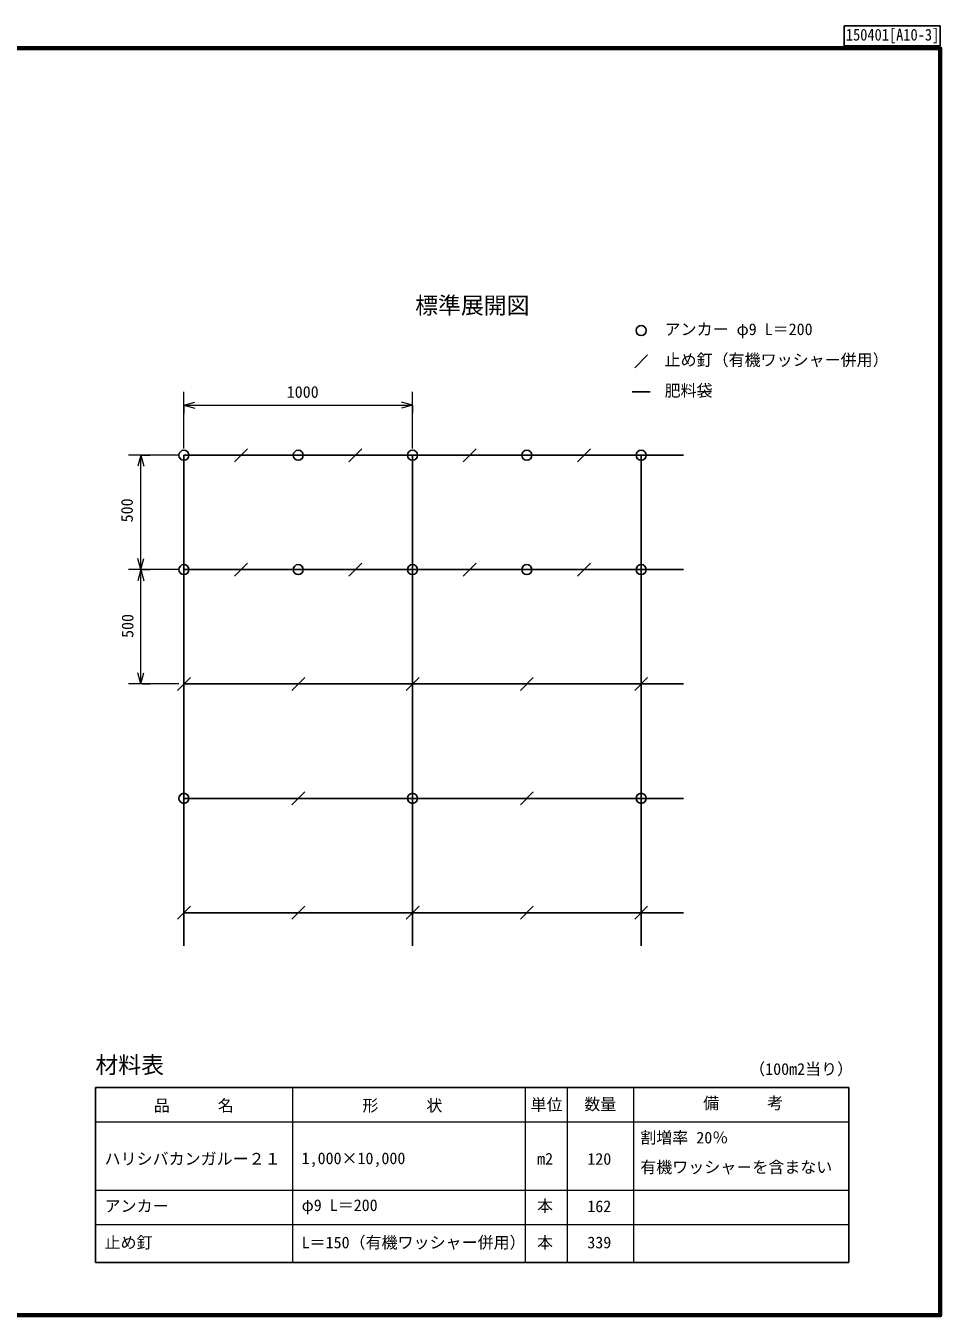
# Model space of a CAD drawing. Units: millimetres, scale not verified. Extents: x 200 to 8200, y 200 to 5838.
# Drawn here: x 4200 to 8200, y 200 to 5838 of the extents above; entities that cross this region are included whole.
import ezdxf
from ezdxf.enums import TextEntityAlignment as Align

# ---------------------------------------------------------------- set-up
doc = ezdxf.new("R2010")
doc.units = ezdxf.units.MM
doc.header["$LTSCALE"] = 20
for name, color, linetype, lineweight in [('C-DOC', 3, 'Continuous', 25), ('C-MTR-FRAM', 5, 'Continuous', 25), ('C-MTR-LINE', 5, 'Continuous', 13), ('C-STR', 7, 'Continuous', 25), ('C-STR-DIM', 1, 'Continuous', 13), ('C-STR-TXT', 7, 'Continuous', 25), ('C-TTL', 2, 'Continuous', 70)]:
    doc.layers.add(name, color=color, linetype=linetype, lineweight=lineweight)
for name, color, linetype in [('C-MTR', 5, 'Continuous'), ('C-MTR-TXT', 5, 'Continuous'), ('C-TTL-TXT', 3, 'Continuous')]:
    doc.layers.add(name, color=color, linetype=linetype)
doc.styles.add('ＭＳ ゴシック', font='')
doc.styles.get('ＭＳ ゴシック').set_extended_font_data('MS Gothic')

msp = doc.modelspace()

# ---------------------------------------------------------------- linework, layer by layer
at = {"layer": 'C-DOC'}
for p, q in [((8200, 5838), (7780, 5838)), ((7780, 5838), (7780, 5750)), ((8200, 5750), (8200, 5838)), ((7780, 5750), (8200, 5750))]:
    msp.add_line(p, q, dxfattribs=at)
at = {"layer": 'C-MTR-FRAM'}
for p, q in [((4504.72, 1195.52), (7800.82, 1195.52)), ((4504.72, 1195.52), (4504.72, 430.21)), ((7800.82, 1195.52), (7800.82, 430.21)), ((4504.72, 430.21), (7800.82, 430.21))]:
    msp.add_line(p, q, dxfattribs=at)
at = {"layer": 'C-MTR-LINE'}
for p, q in [((5367.35, 1195.52), (5367.35, 430.21)), ((6383.72, 1195.52), (6383.72, 430.21)), ((6568.02, 1195.52), (6568.02, 430.21)), ((6858.02, 1195.52), (6858.02, 430.21)), ((4504.72, 1045.52), (7800.82, 1045.52)), ((4504.72, 746.59), (7800.82, 746.59)), ((6442.93, 745.52), (6442.93, 745.11)), ((6732.93, 745.52), (6732.93, 745.11)), ((7375.66, 745.52), (7375.66, 745.11)), ((4504.72, 596.59), (7800.82, 596.59))]:
    msp.add_line(p, q, dxfattribs=at)
at = {"layer": 'C-STR', "color": 3}
for p, q in [((4891.86, 3960.04), (7077.55, 3960.04)), ((4891.86, 3460.04), (7077.55, 3460.04)), ((4891.86, 2960.04), (7077.55, 2960.04)), ((4891.86, 2460.04), (7077.55, 2460.04)), ((4891.86, 1960.04), (7077.55, 1960.04))]:
    msp.add_line(p, q, dxfattribs=at)
at = {"layer": 'C-STR'}
for p, q in [((4891.86, 1814.68), (4891.86, 3960.04)), ((5113.58, 3931.75), (5170.14, 3988.32)), ((5613.58, 3931.75), (5670.14, 3988.32)), ((5891.86, 1814.68), (5891.86, 3960.04)), ((6113.58, 3931.75), (6170.14, 3988.32)), ((6613.58, 3931.75), (6670.14, 3988.32)), ((6891.86, 1814.68), (6891.86, 3960.04)), ((5113.58, 3431.75), (5170.14, 3488.32)), ((5613.58, 3431.75), (5670.14, 3488.32)), ((6113.58, 3431.75), (6170.14, 3488.32)), ((6613.58, 3431.75), (6670.14, 3488.32)), ((4863.58, 2931.75), (4920.14, 2988.32)), ((5363.58, 2931.75), (5420.14, 2988.32)), ((5863.58, 2931.75), (5920.14, 2988.32)), ((6363.58, 2931.75), (6420.14, 2988.32)), ((6863.58, 2931.75), (6920.14, 2988.32)), ((5363.58, 2431.75), (5420.14, 2488.32)), ((6363.58, 2431.75), (6420.14, 2488.32)), ((4863.58, 1931.75), (4920.14, 1988.32)), ((5363.58, 1931.75), (5420.14, 1988.32)), ((5863.58, 1931.75), (5920.14, 1988.32)), ((6363.58, 1931.75), (6420.14, 1988.32)), ((6863.58, 1931.75), (6920.14, 1988.32))]:
    msp.add_line(p, q, dxfattribs=at)
for centre in [(4891.86, 3960.04), (5391.86, 3960.04), (5891.86, 3960.04), (6391.86, 3960.04), (6891.86, 3960.04), (4891.86, 3460.04), (5391.86, 3460.04), (5891.86, 3460.04), (6391.86, 3460.04), (6891.86, 3460.04), (4891.86, 2460.04), (5891.86, 2460.04), (6891.86, 2460.04)]:
    msp.add_circle(centre, 22, dxfattribs=at)
at = {"layer": 'C-STR-DIM'}
for p, q in [((4891.86, 3990.04), (4891.86, 4236.75)), ((5891.86, 3990.04), (5891.86, 4236.75)), ((4891.86, 4179.04), (4940.16, 4191.98)), ((4891.86, 4179.04), (4891.86, 4144.75)), ((4891.86, 4179.04), (4940.16, 4166.1)), ((4891.86, 4179.04), (5891.86, 4179.04)), ((5891.86, 4179.04), (5843.56, 4191.98)), ((5891.86, 4179.04), (5843.56, 4166.1)), ((5891.86, 4179.04), (5891.86, 4144.75)), ((4870, 3960.04), (4650, 3960.04)), ((4703.39, 3960.04), (4690.45, 3911.74)), ((4703.39, 3560.04), (4703.39, 3960.04)), ((4703.39, 3960.04), (4716.33, 3911.74)), ((4710, 3960.04), (4743.39, 3960.04)), ((4703.39, 2960.04), (4703.39, 3560.04)), ((4703.39, 3460.04), (4690.45, 3508.33)), ((4703.39, 3460.04), (4716.33, 3508.33)), ((4870, 3460.04), (4650, 3460.04)), ((4703.39, 3460.04), (4690.45, 3411.74)), ((4703.39, 3460.04), (4716.33, 3411.74)), ((4710, 3460.04), (4743.39, 3460.04)), ((4703.39, 2960.04), (4690.45, 3008.33)), ((4703.39, 2960.04), (4716.33, 3008.33)), ((4870, 2960.04), (4650, 2960.04)), ((4710, 2960.04), (4743.39, 2960.04))]:
    msp.add_line(p, q, dxfattribs=at)
at = {"layer": 'C-STR-TXT'}
msp.add_line((6863.58, 4342.67), (6920.14, 4399.23), dxfattribs=at)
at = {"layer": 'C-STR-TXT', "color": 3}
msp.add_line((6851.86, 4236.75), (6931.86, 4236.75), dxfattribs=at)
at = {"layer": 'C-STR-TXT'}
msp.add_circle((6891.86, 4505.15), 22, dxfattribs=at)
at = {"layer": 'C-TTL'}
msp.add_lwpolyline([(200, 200), (8200, 200), (8200, 5740), (200, 5740)], close=True, dxfattribs=at)

# ---------------------------------------------------------------- texts
at = {"layer": 'C-DOC', "style": 'ＭＳ ゴシック', "width": 0.9}
msp.add_text('150401[A10-3]', height=51.32, dxfattribs=at).set_placement((7787.21, 5758), align=Align.BOTTOM_LEFT)
at = {"layer": 'C-MTR', "style": 'ＭＳ ゴシック'}
for s, height, p in [('材料表', 73.31, (4504.72, 1235.52)), ('（100m2当り）', 51.32, (7364.35, 1235.52))]:
    msp.add_text(s, height=height, dxfattribs=at).set_placement(p, align=Align.BOTTOM_LEFT)
at = {"layer": 'C-MTR-TXT', "style": 'ＭＳ ゴシック'}
for s, p in [('\u3000品\u3000\u3000\u3000名\u3000', (4934.83, 1075.56)), ('形\u3000\u3000\u3000状\u3000', (5882.48, 1075.87)), ('単位', (6478.34, 1079.29)), ('\u3000備\u3000\u3000\u3000考\u3000', (7337.87, 1086.55)), ('m2', (6471.54, 842.9)), ('本', (6471.54, 637.51))]:
    msp.add_text(s, height=51.32, dxfattribs=at).set_placement(p, align=Align.BOTTOM_CENTER)
for s, p in [('数量', (6642.98, 1081.71)), ('割増率 20％', (6888.02, 935.52)), ('ハリシバカンガルー２１', (4544.72, 842.85)), ('1,000×10,000', (5406.66, 845.07)), ('有機ワッシャ－を含まない', (6888.02, 806.37)), ('アンカー', (4544.72, 636.59)), ('φ9 L＝200', (5406.66, 639.93))]:
    msp.add_text(s, height=51.32, dxfattribs=at).set_placement(p, align=Align.BOTTOM_LEFT)
for s, p in [('120', (6761.01, 842.44)), ('162', (6761.01, 635.37))]:
    msp.add_text(s, height=51.32, dxfattribs=at).set_placement(p, align=Align.BOTTOM_RIGHT)
for s, p in [('止め釘', (4544.72, 518.05)), ('L＝150（有機ワッシャー併用）', (5406.66, 518.05))]:
    msp.add_text(s, height=51.32, dxfattribs=at).set_placement(p, align=Align.MIDDLE_LEFT)
msp.add_text('本', height=51.32, dxfattribs=at).set_placement((6471.54, 518.05), align=Align.MIDDLE_CENTER)
msp.add_text('339', height=51.32, dxfattribs=at).set_placement((6761.01, 518.05), align=Align.MIDDLE_RIGHT)
at = {"layer": 'C-STR-DIM', "color": 7, "style": 'ＭＳ ゴシック'}
msp.add_text('1000', height=51.32, dxfattribs=at).set_placement((5341.64, 4195.86), align=Align.BOTTOM_LEFT)
for p in [(4683.65, 3666.73), (4686.1, 3161.39)]:
    msp.add_text('500', height=51.32, rotation=90, dxfattribs=at).set_placement(p, align=Align.BOTTOM_LEFT)
at = {"layer": 'C-STR-TXT', "style": 'ＭＳ ゴシック'}
for s, p in [('アンカー φ9 L＝200', (6994.36, 4470.15)), ('止め釘（有機ワッシャー併用）', (6994.36, 4335.95)), ('肥料袋', (6994.36, 4201.75))]:
    msp.add_text(s, height=51.32, dxfattribs=at).set_placement(p, align=Align.BOTTOM_LEFT)
at = {"layer": 'C-TTL-TXT', "color": 7, "style": 'ＭＳ ゴシック'}
msp.add_text('標準展開図', height=73.31, dxfattribs=at).set_placement((5903.36, 4556.92), align=Align.BOTTOM_LEFT)

doc.saveas('drawing.dxf')
